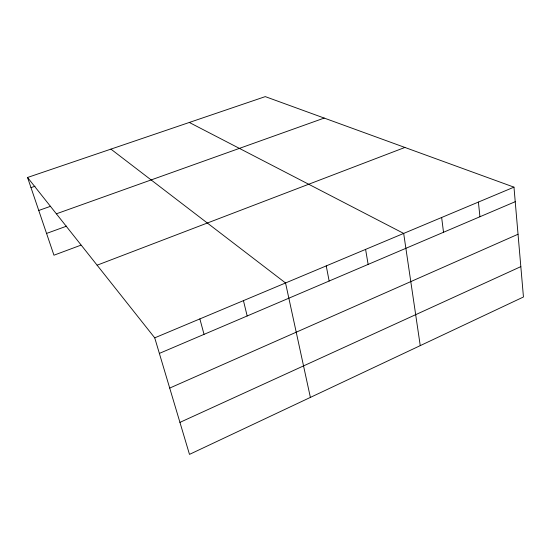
<?xml version="1.0" encoding="UTF-8"?>
<svg xmlns="http://www.w3.org/2000/svg" width="551" height="551" viewBox="0 0 551 551"><rect width="100%" height="100%" fill="white"/><g stroke="black" fill="none" stroke-linecap="round" stroke-linejoin="round"><path stroke-width="0.83" d="M179.936 422.383L520.826 266.629M169.708 388.076L518.036 234.244M159.37 353.405L515.226 201.7M154.728 337.846L513.973 187.154L523.45 296.996L189.482 454.382L154.728 337.846L27.55 177.477L265.279 96.618L513.973 187.154M97.114 265.196L404.902 147.448M80.921 245.161L53.95 255.209L27.55 177.477M46.559 233.438L66.678 226.124M56.36 213.816L324.208 118.072M38.756 210.468L50.658 206.253M30.994 187.615L35.023 186.231M189.31 122.46L403.676 233.417L420.248 345.629M110.93 149.121L285.542 282.966L310.378 397.409M199.868 318.912L204.035 334.361M243.446 300.626L247.172 315.978M326.233 265.899L329.154 281.024M365.588 249.389L368.137 264.404M441.647 217.487L443.514 232.274M478.392 202.072L479.942 216.743"/></g></svg>
